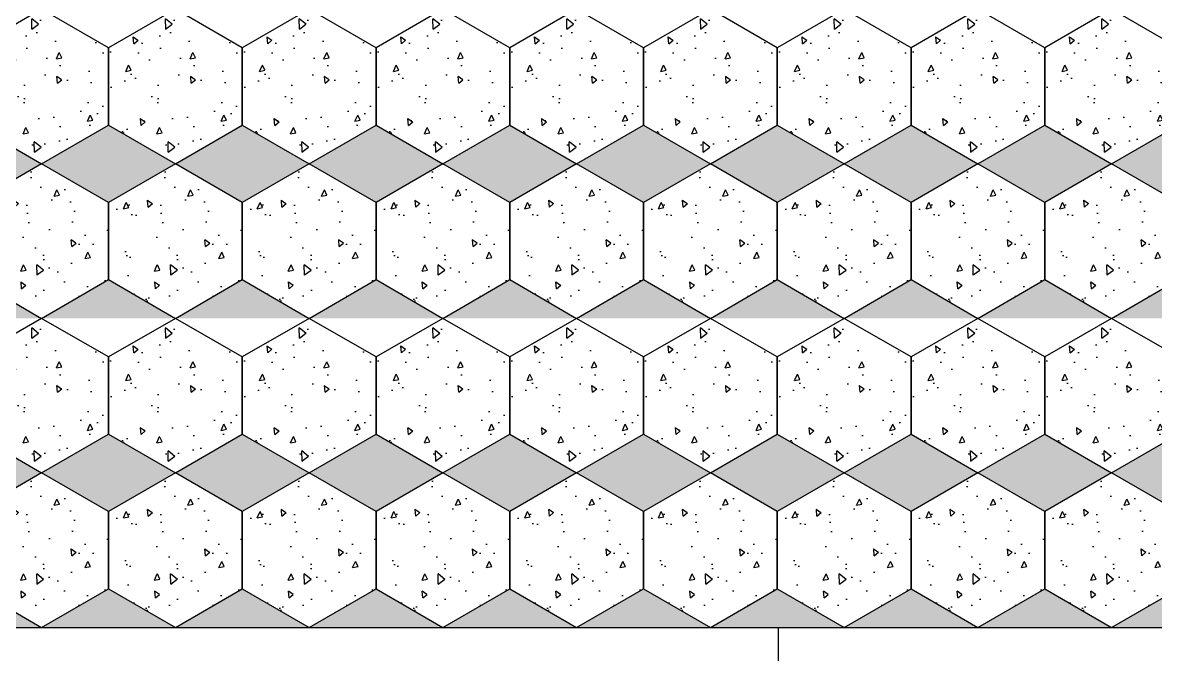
# Model space of a CAD drawing. Header units: millimetres. Extents: x 86441 to 190201, y 16532 to 98188.
# Drawn here: x 89844 to 91424, y 91342 to 92223 of the extents above; entities that cross this region are included whole.
import ezdxf

# ---------------------------------------------------------------- set-up
doc = ezdxf.new("R2010")
doc.units = ezdxf.units.MM
doc.header["$LTSCALE"] = 0.1

msp = doc.modelspace()

# ---------------------------------------------------------------- hatches: boundary and pattern name
at = {"true_color": 0xa19859, "transparency": 33554687}
h = msp.add_hatch(dxfattribs=at)
h.set_pattern_fill('AR-CONC', color=55, scale=0.5, angle=45)
h.set_pattern_definition([(95, (1492.54, 72962.855), (70.047325, 58.77669), [9.525, -104.775]), (40, (1492.54, 72962.855), (-80.00923, 55.08836), [7.62, -83.82029]), (145.45144, (1498.38, 72967.75), (-9.9619, 113.86505), [8.095, -89.04512]), (91.1842, (1474.58, 72980.82), (110.70512, 80.9767), [14.2875, -157.1625]), (141.63556, (1483.8, 72987.56), (-3.5433, 171.41338), [12.14251, -133.5678]), (36.18415, (1474.58, 72980.82), (-3.5433, 171.41338), [11.42998, -125.72987]), (66, (1488.05, 72985.306), (89.75999, 17.447575), [9.525, -104.775]), (11, (1488.05, 72985.31), (-43.26996, 86.9706), [7.62, -83.82]), (116.45145, (1495.53, 72986.76), (46.49003, 104.41817), [8.095, -89.04497]), (82.5, (1492.54, 72962.855), (-28.802735, 30.986707), [0, -82.804, 0, -85.09, 0, -84.1375]), (52.5, (1492.54, 72962.855), (-11.794864, 59.0435), [0, -48.514, 0, -80.899, 0, -32.0675]), (12.5, (1472.514, 72942.83), (49.963932, 45.913098), [0, -31.75, 0, -99.06, 0, -131.445]), (2.5, (1463.534, 72933.85), (43.381952, 61.361196), [0, -41.275, 0, -65.786, 0, -93.345])])
h.paths.add_polyline_path([(89776.7, 91864.3), (89870, 91810.4), (89963.3, 91864.3), (89963.3, 91972), (89870, 92025.8), (89776.7, 91972)])
h.paths.add_polyline_path([(89776.7, 92079.7), (89870, 92025.8), (89963.3, 92079.7), (89963.3, 92187.4), (89870, 92241.3), (89776.7, 92187.4)])
h = msp.add_hatch(dxfattribs=at)
h.set_pattern_fill('AR-CONC', color=55, scale=0.5, angle=45)
h.set_pattern_definition([(95, (1679.11, 72962.855), (70.047325, 58.77669), [9.525, -104.775]), (40, (1679.11, 72962.855), (-80.00923, 55.08836), [7.62, -83.82029]), (145.45144, (1684.945, 72967.75), (-9.9619, 113.86505), [8.095, -89.04512]), (91.1842, (1661.15, 72980.82), (110.70512, 80.9767), [14.2875, -157.1625]), (141.63556, (1670.37, 72987.56), (-3.5433, 171.41338), [12.14251, -133.5678]), (36.18415, (1661.15, 72980.82), (-3.5433, 171.41338), [11.42998, -125.72987]), (66, (1674.62, 72985.306), (89.75999, 17.447575), [9.525, -104.775]), (11, (1674.62, 72985.31), (-43.26996, 86.9706), [7.62, -83.82]), (116.45145, (1682.1, 72986.76), (46.49003, 104.41817), [8.095, -89.04497]), (82.5, (1679.108, 72962.855), (-28.802735, 30.986707), [0, -82.804, 0, -85.09, 0, -84.1375]), (52.5, (1679.11, 72962.855), (-11.794864, 59.0435), [0, -48.514, 0, -80.899, 0, -32.0675]), (12.5, (1659.082, 72942.83), (49.963932, 45.913098), [0, -31.75, 0, -99.06, 0, -131.445]), (2.5, (1650.1, 72933.85), (43.381952, 61.361196), [0, -41.275, 0, -65.786, 0, -93.345])])
h.paths.add_polyline_path([(89963.3, 91864.3), (90056.6, 91810.4), (90149.8, 91864.3), (90149.8, 91972), (90056.6, 92025.8), (89963.3, 91972)])
h.paths.add_polyline_path([(89963.3, 92079.7), (90056.6, 92025.8), (90149.8, 92079.7), (90149.8, 92187.4), (90056.6, 92241.3), (89963.3, 92187.4)])
h = msp.add_hatch(dxfattribs=at)
h.set_pattern_fill('AR-CONC', color=55, scale=0.5, angle=45)
h.set_pattern_definition([(95, (1865.676, 72962.855), (70.047325, 58.77669), [9.525, -104.775]), (40, (1865.68, 72962.855), (-80.00923, 55.08836), [7.62, -83.82029]), (145.45144, (1871.51, 72967.75), (-9.9619, 113.86505), [8.095, -89.04512]), (91.1842, (1847.72, 72980.82), (110.70512, 80.9767), [14.2875, -157.1625]), (141.63556, (1856.94, 72987.56), (-3.5433, 171.41338), [12.14251, -133.5678]), (36.18415, (1847.72, 72980.82), (-3.5433, 171.41338), [11.42998, -125.72987]), (66, (1861.185, 72985.306), (89.75999, 17.447575), [9.525, -104.775]), (11, (1861.19, 72985.31), (-43.26996, 86.9706), [7.62, -83.82]), (116.45145, (1868.665, 72986.76), (46.49003, 104.41817), [8.095, -89.04497]), (82.5, (1865.676, 72962.855), (-28.802735, 30.986707), [0, -82.804, 0, -85.09, 0, -84.1375]), (52.5, (1865.676, 72962.855), (-11.794864, 59.0435), [0, -48.514, 0, -80.899, 0, -32.0675]), (12.5, (1845.65, 72942.83), (49.963932, 45.913098), [0, -31.75, 0, -99.06, 0, -131.445]), (2.5, (1836.67, 72933.85), (43.381952, 61.361196), [0, -41.275, 0, -65.786, 0, -93.345])])
h.paths.add_polyline_path([(90149.8, 91864.3), (90243.1, 91810.4), (90336.4, 91864.3), (90336.4, 91972), (90243.1, 92025.8), (90149.8, 91972)])
h.paths.add_polyline_path([(90149.8, 92079.7), (90243.1, 92025.8), (90336.4, 92079.7), (90336.4, 92187.4), (90243.1, 92241.3), (90149.8, 92187.4)])
h = msp.add_hatch(dxfattribs=at)
h.set_pattern_fill('AR-CONC', color=55, scale=0.5, angle=45)
h.set_pattern_definition([(95, (2052.24, 72962.855), (70.047325, 58.77669), [9.525, -104.775]), (40, (2052.24, 72962.855), (-80.00923, 55.08836), [7.62, -83.82029]), (145.45144, (2058.08, 72967.75), (-9.9619, 113.86505), [8.095, -89.04512]), (91.1842, (2034.28, 72980.82), (110.70512, 80.9767), [14.2875, -157.1625]), (141.63556, (2043.51, 72987.56), (-3.5433, 171.41338), [12.14251, -133.5678]), (36.18415, (2034.28, 72980.82), (-3.5433, 171.41338), [11.42998, -125.72987]), (66, (2047.75, 72985.306), (89.75999, 17.447575), [9.525, -104.775]), (11, (2047.75, 72985.31), (-43.26996, 86.9706), [7.62, -83.82]), (116.45145, (2055.23, 72986.76), (46.49003, 104.41817), [8.095, -89.04497]), (82.5, (2052.243, 72962.855), (-28.802735, 30.986707), [0, -82.804, 0, -85.09, 0, -84.1375]), (52.5, (2052.243, 72962.855), (-11.794864, 59.0435), [0, -48.514, 0, -80.899, 0, -32.0675]), (12.5, (2032.217, 72942.83), (49.963932, 45.913098), [0, -31.75, 0, -99.06, 0, -131.445]), (2.5, (2023.237, 72933.85), (43.381952, 61.361196), [0, -41.275, 0, -65.786, 0, -93.345])])
h.paths.add_polyline_path([(90336.4, 91864.3), (90429.7, 91810.4), (90523, 91864.3), (90523, 91972), (90429.7, 92025.8), (90336.4, 91972)])
h.paths.add_polyline_path([(90336.4, 92079.7), (90429.7, 92025.8), (90523, 92079.7), (90523, 92187.4), (90429.7, 92241.3), (90336.4, 92187.4)])
h = msp.add_hatch(dxfattribs=at)
h.set_pattern_fill('AR-CONC', color=55, scale=0.5, angle=45)
h.set_pattern_definition([(95, (2238.81, 72962.855), (70.047325, 58.77669), [9.525, -104.775]), (40, (2238.81, 72962.855), (-80.00923, 55.08836), [7.62, -83.82029]), (145.45144, (2244.65, 72967.75), (-9.9619, 113.86505), [8.095, -89.04512]), (91.1842, (2220.85, 72980.82), (110.70512, 80.9767), [14.2875, -157.1625]), (141.63556, (2230.08, 72987.56), (-3.5433, 171.41338), [12.14251, -133.5678]), (36.18415, (2220.85, 72980.82), (-3.5433, 171.41338), [11.42998, -125.72987]), (66, (2234.32, 72985.306), (89.75999, 17.447575), [9.525, -104.775]), (11, (2234.32, 72985.31), (-43.26996, 86.9706), [7.62, -83.82]), (116.45145, (2241.8, 72986.76), (46.49003, 104.41817), [8.095, -89.04497]), (82.5, (2238.81, 72962.855), (-28.802735, 30.986707), [0, -82.804, 0, -85.09, 0, -84.1375]), (52.5, (2238.81, 72962.855), (-11.794864, 59.0435), [0, -48.514, 0, -80.899, 0, -32.0675]), (12.5, (2218.785, 72942.83), (49.963932, 45.913098), [0, -31.75, 0, -99.06, 0, -131.445]), (2.5, (2209.804, 72933.85), (43.381952, 61.361196), [0, -41.275, 0, -65.786, 0, -93.345])])
h.paths.add_polyline_path([(90523, 91864.3), (90616.3, 91810.4), (90709.6, 91864.3), (90709.6, 91972), (90616.3, 92025.8), (90523, 91972)])
h.paths.add_polyline_path([(90523, 92079.7), (90616.3, 92025.8), (90709.6, 92079.7), (90709.6, 92187.4), (90616.3, 92241.3), (90523, 92187.4)])
h = msp.add_hatch(dxfattribs=at)
h.set_pattern_fill('AR-CONC', color=55, scale=0.5, angle=45)
h.set_pattern_definition([(95, (2425.38, 72962.855), (70.047325, 58.77669), [9.525, -104.775]), (40, (2425.38, 72962.855), (-80.00923, 55.08836), [7.62, -83.82029]), (145.45144, (2431.215, 72967.75), (-9.9619, 113.86505), [8.095, -89.04512]), (91.1842, (2407.42, 72980.82), (110.70512, 80.9767), [14.2875, -157.1625]), (141.63556, (2416.64, 72987.56), (-3.5433, 171.41338), [12.14251, -133.5678]), (36.18415, (2407.42, 72980.82), (-3.5433, 171.41338), [11.42998, -125.72987]), (66, (2420.89, 72985.306), (89.75999, 17.447575), [9.525, -104.775]), (11, (2420.89, 72985.31), (-43.26996, 86.9706), [7.62, -83.82]), (116.45145, (2428.37, 72986.76), (46.49003, 104.41817), [8.095, -89.04497]), (82.5, (2425.378, 72962.855), (-28.802735, 30.986707), [0, -82.804, 0, -85.09, 0, -84.1375]), (52.5, (2425.38, 72962.855), (-11.794864, 59.0435), [0, -48.514, 0, -80.899, 0, -32.0675]), (12.5, (2405.352, 72942.83), (49.963932, 45.913098), [0, -31.75, 0, -99.06, 0, -131.445]), (2.5, (2396.37, 72933.85), (43.381952, 61.361196), [0, -41.275, 0, -65.786, 0, -93.345])])
h.paths.add_polyline_path([(90709.6, 91864.3), (90802.8, 91810.4), (90896.1, 91864.3), (90896.1, 91972), (90802.8, 92025.8), (90709.6, 91972)])
h.paths.add_polyline_path([(90709.6, 92079.7), (90802.8, 92025.8), (90896.1, 92079.7), (90896.1, 92187.4), (90802.8, 92241.3), (90709.6, 92187.4)])
h = msp.add_hatch(dxfattribs=at)
h.set_pattern_fill('AR-CONC', color=55, scale=0.5, angle=45)
h.set_pattern_definition([(95, (2611.946, 72962.855), (70.047325, 58.77669), [9.525, -104.775]), (40, (2611.95, 72962.855), (-80.00923, 55.08836), [7.62, -83.82029]), (145.45144, (2617.78, 72967.75), (-9.9619, 113.86505), [8.095, -89.04512]), (91.1842, (2593.99, 72980.82), (110.70512, 80.9767), [14.2875, -157.1625]), (141.63556, (2603.21, 72987.56), (-3.5433, 171.41338), [12.14251, -133.5678]), (36.18415, (2593.99, 72980.82), (-3.5433, 171.41338), [11.42998, -125.72987]), (66, (2607.456, 72985.306), (89.75999, 17.447575), [9.525, -104.775]), (11, (2607.46, 72985.31), (-43.26996, 86.9706), [7.62, -83.82]), (116.45145, (2614.94, 72986.76), (46.49003, 104.41817), [8.095, -89.04497]), (82.5, (2611.946, 72962.855), (-28.802735, 30.986707), [0, -82.804, 0, -85.09, 0, -84.1375]), (52.5, (2611.946, 72962.855), (-11.794864, 59.0435), [0, -48.514, 0, -80.899, 0, -32.0675]), (12.5, (2591.92, 72942.83), (49.963932, 45.913098), [0, -31.75, 0, -99.06, 0, -131.445]), (2.5, (2582.94, 72933.85), (43.381952, 61.361196), [0, -41.275, 0, -65.786, 0, -93.345])])
h.paths.add_polyline_path([(90896.1, 91864.3), (90989.4, 91810.4), (91082.7, 91864.3), (91082.7, 91972), (90989.4, 92025.8), (90896.1, 91972)])
h.paths.add_polyline_path([(90896.1, 92079.7), (90989.4, 92025.8), (91082.7, 92079.7), (91082.7, 92187.4), (90989.4, 92241.3), (90896.1, 92187.4)])
h = msp.add_hatch(dxfattribs=at)
h.set_pattern_fill('AR-CONC', color=55, scale=0.5, angle=45)
h.set_pattern_definition([(95, (2798.51, 72962.855), (70.047325, 58.77669), [9.525, -104.775]), (40, (2798.51, 72962.855), (-80.00923, 55.08836), [7.62, -83.82029]), (145.45144, (2804.35, 72967.75), (-9.9619, 113.86505), [8.095, -89.04512]), (91.1842, (2780.55, 72980.82), (110.70512, 80.9767), [14.2875, -157.1625]), (141.63556, (2789.78, 72987.56), (-3.5433, 171.41338), [12.14251, -133.5678]), (36.18415, (2780.55, 72980.82), (-3.5433, 171.41338), [11.42998, -125.72987]), (66, (2794.02, 72985.306), (89.75999, 17.447575), [9.525, -104.775]), (11, (2794.02, 72985.31), (-43.26996, 86.9706), [7.62, -83.82]), (116.45145, (2801.5, 72986.76), (46.49003, 104.41817), [8.095, -89.04497]), (82.5, (2798.513, 72962.855), (-28.802735, 30.986707), [0, -82.804, 0, -85.09, 0, -84.1375]), (52.5, (2798.513, 72962.855), (-11.794864, 59.0435), [0, -48.514, 0, -80.899, 0, -32.0675]), (12.5, (2778.487, 72942.83), (49.963932, 45.913098), [0, -31.75, 0, -99.06, 0, -131.445]), (2.5, (2769.51, 72933.85), (43.381952, 61.361196), [0, -41.275, 0, -65.786, 0, -93.345])])
h.paths.add_polyline_path([(91082.7, 91864.3), (91176, 91810.4), (91269.3, 91864.3), (91269.3, 91972), (91176, 92025.8), (91082.7, 91972)])
h.paths.add_polyline_path([(91082.7, 92079.7), (91176, 92025.8), (91269.3, 92079.7), (91269.3, 92187.4), (91176, 92241.3), (91082.7, 92187.4)])
h = msp.add_hatch(dxfattribs=at)
h.set_pattern_fill('AR-CONC', color=55, scale=0.5, angle=45)
h.set_pattern_definition([(95, (2985.08, 72962.855), (70.047325, 58.77669), [9.525, -104.775]), (40, (2985.08, 72962.855), (-80.00923, 55.08836), [7.62, -83.82029]), (145.45144, (2990.92, 72967.75), (-9.9619, 113.86505), [8.095, -89.04512]), (91.1842, (2967.12, 72980.82), (110.70512, 80.9767), [14.2875, -157.1625]), (141.63556, (2976.35, 72987.56), (-3.5433, 171.41338), [12.14251, -133.5678]), (36.18415, (2967.12, 72980.82), (-3.5433, 171.41338), [11.42998, -125.72987]), (66, (2980.59, 72985.306), (89.75999, 17.447575), [9.525, -104.775]), (11, (2980.59, 72985.31), (-43.26996, 86.9706), [7.62, -83.82]), (116.45145, (2988.07, 72986.76), (46.49003, 104.41817), [8.095, -89.04497]), (82.5, (2985.08, 72962.855), (-28.802735, 30.986707), [0, -82.804, 0, -85.09, 0, -84.1375]), (52.5, (2985.08, 72962.855), (-11.794864, 59.0435), [0, -48.514, 0, -80.899, 0, -32.0675]), (12.5, (2965.055, 72942.83), (49.963932, 45.913098), [0, -31.75, 0, -99.06, 0, -131.445]), (2.5, (2956.075, 72933.85), (43.381952, 61.361196), [0, -41.275, 0, -65.786, 0, -93.345])])
h.paths.add_polyline_path([(91269.3, 91864.3), (91362.5, 91810.4), (91455.8, 91864.3), (91455.8, 91972), (91362.5, 92025.8), (91269.3, 91972)])
h.paths.add_polyline_path([(91269.3, 92079.7), (91362.5, 92025.8), (91455.8, 92079.7), (91455.8, 92187.4), (91362.5, 92241.3), (91269.3, 92187.4)])
at = {"true_color": 0xffffff, "transparency": 33554687}
h = msp.add_hatch(color=7, dxfattribs=at)
h.dxf.hatch_style = 1
h.set_gradient(color1=(114, 89, 52), color2=(161, 152, 89))
h.paths.add_polyline_path([(89776.7, 92079.7), (89683.4, 92025.8), (89776.7, 91972), (89870, 92025.8)])
h.paths.add_polyline_path([(89776.7, 91864.3), (89683.4, 91810.4), (89870, 91810.4)])
h = msp.add_hatch(color=7, dxfattribs=at)
h.dxf.hatch_style = 1
h.set_gradient(color1=(114, 89, 52), color2=(161, 152, 89))
h.paths.add_polyline_path([(90056.6, 92025.8), (89963.3, 92079.7), (89870, 92025.8), (89963.3, 91972)])
h.paths.add_polyline_path([(89963.3, 91864.3), (89870, 91810.4), (90056.6, 91810.4)])
h = msp.add_hatch(color=7, dxfattribs=at)
h.dxf.hatch_style = 1
h.set_gradient(color1=(114, 89, 52), color2=(161, 152, 89))
h.paths.add_polyline_path([(90149.8, 92079.7), (90056.6, 92025.8), (90149.8, 91972), (90243.1, 92025.8)])
h.paths.add_polyline_path([(90149.8, 91864.3), (90056.6, 91810.4), (90243.1, 91810.4)])
h = msp.add_hatch(color=7, dxfattribs=at)
h.dxf.hatch_style = 1
h.set_gradient(color1=(114, 89, 52), color2=(161, 152, 89))
h.paths.add_polyline_path([(90429.7, 92025.8), (90336.4, 92079.7), (90243.1, 92025.8), (90336.4, 91972)])
h.paths.add_polyline_path([(90336.4, 91864.3), (90243.1, 91810.4), (90429.7, 91810.4)])
h = msp.add_hatch(color=7, dxfattribs=at)
h.dxf.hatch_style = 1
h.set_gradient(color1=(114, 89, 52), color2=(161, 152, 89))
h.paths.add_polyline_path([(90523, 92079.7), (90429.7, 92025.8), (90523, 91972), (90616.3, 92025.8)])
h.paths.add_polyline_path([(90523, 91864.3), (90429.7, 91810.4), (90616.3, 91810.4)])
h = msp.add_hatch(color=7, dxfattribs=at)
h.dxf.hatch_style = 1
h.set_gradient(color1=(114, 89, 52), color2=(161, 152, 89))
h.paths.add_polyline_path([(90802.8, 92025.8), (90709.6, 92079.7), (90616.3, 92025.8), (90709.6, 91972)])
h.paths.add_polyline_path([(90709.6, 91864.3), (90616.3, 91810.4), (90802.8, 91810.4)])
h = msp.add_hatch(color=7, dxfattribs=at)
h.dxf.hatch_style = 1
h.set_gradient(color1=(114, 89, 52), color2=(161, 152, 89))
h.paths.add_polyline_path([(90896.1, 92079.7), (90802.8, 92025.8), (90896.1, 91972), (90989.4, 92025.8)])
h.paths.add_polyline_path([(90896.1, 91864.3), (90802.8, 91810.4), (90989.4, 91810.4)])
h = msp.add_hatch(color=7, dxfattribs=at)
h.dxf.hatch_style = 1
h.set_gradient(color1=(114, 89, 52), color2=(161, 152, 89))
h.paths.add_polyline_path([(91176, 92025.8), (91082.7, 92079.7), (90989.4, 92025.8), (91082.7, 91972)])
h.paths.add_polyline_path([(91082.7, 91864.3), (90989.4, 91810.4), (91176, 91810.4)])
h = msp.add_hatch(color=7, dxfattribs=at)
h.dxf.hatch_style = 1
h.set_gradient(color1=(114, 89, 52), color2=(161, 152, 89))
h.paths.add_polyline_path([(91269.3, 92079.7), (91176, 92025.8), (91269.3, 91972), (91362.5, 92025.8)])
h.paths.add_polyline_path([(91269.3, 91864.3), (91176, 91810.4), (91362.5, 91810.4)])
h = msp.add_hatch(color=7, dxfattribs=at)
h.dxf.hatch_style = 1
h.set_gradient(color1=(114, 89, 52), color2=(161, 152, 89))
h.paths.add_polyline_path([(91549.1, 92025.8), (91455.8, 92079.7), (91362.5, 92025.8), (91455.8, 91972)])
h.paths.add_polyline_path([(91455.8, 91864.3), (91362.5, 91810.4), (91549.1, 91810.4)])
at = {"true_color": 0xa19859, "transparency": 33554687}
h = msp.add_hatch(dxfattribs=at)
h.set_pattern_fill('AR-CONC', color=55, scale=0.5, angle=45)
h.set_pattern_definition([(95, (1492.54, 72531.996), (70.047325, 58.77669), [9.525, -104.775]), (40, (1492.54, 72532), (-80.00923, 55.08836), [7.62, -83.82029]), (145.45144, (1498.38, 72536.89), (-9.9619, 113.86505), [8.095, -89.04512]), (91.1842, (1474.58, 72549.96), (110.70512, 80.9767), [14.2875, -157.1625]), (141.63556, (1483.8, 72556.7), (-3.5433, 171.41338), [12.14251, -133.5678]), (36.18415, (1474.58, 72549.96), (-3.5433, 171.41338), [11.42998, -125.72987]), (66, (1488.05, 72554.45), (89.75999, 17.447575), [9.525, -104.775]), (11, (1488.05, 72554.45), (-43.26996, 86.9706), [7.62, -83.82]), (116.45145, (1495.53, 72555.9), (46.49003, 104.41817), [8.095, -89.04497]), (82.5, (1492.54, 72531.996), (-28.802735, 30.986707), [0, -82.804, 0, -85.09, 0, -84.1375]), (52.5, (1492.54, 72531.996), (-11.794864, 59.0435), [0, -48.514, 0, -80.899, 0, -32.0675]), (12.5, (1472.514, 72511.97), (49.963932, 45.913098), [0, -31.75, 0, -99.06, 0, -131.445]), (2.5, (1463.534, 72502.99), (43.381952, 61.361196), [0, -41.275, 0, -65.786, 0, -93.345])])
h.paths.add_polyline_path([(89776.7, 91433.4), (89870, 91379.6), (89963.3, 91433.4), (89963.3, 91541.1), (89870, 91595), (89776.7, 91541.1)])
h.paths.add_polyline_path([(89776.7, 91648.8), (89870, 91595), (89963.3, 91648.8), (89963.3, 91756.6), (89870, 91810.4), (89776.7, 91756.6)])
h = msp.add_hatch(dxfattribs=at)
h.set_pattern_fill('AR-CONC', color=55, scale=0.5, angle=45)
h.set_pattern_definition([(95, (1679.11, 72531.996), (70.047325, 58.77669), [9.525, -104.775]), (40, (1679.11, 72532), (-80.00923, 55.08836), [7.62, -83.82029]), (145.45144, (1684.945, 72536.89), (-9.9619, 113.86505), [8.095, -89.04512]), (91.1842, (1661.15, 72549.96), (110.70512, 80.9767), [14.2875, -157.1625]), (141.63556, (1670.37, 72556.7), (-3.5433, 171.41338), [12.14251, -133.5678]), (36.18415, (1661.15, 72549.96), (-3.5433, 171.41338), [11.42998, -125.72987]), (66, (1674.62, 72554.45), (89.75999, 17.447575), [9.525, -104.775]), (11, (1674.62, 72554.45), (-43.26996, 86.9706), [7.62, -83.82]), (116.45145, (1682.1, 72555.9), (46.49003, 104.41817), [8.095, -89.04497]), (82.5, (1679.108, 72531.996), (-28.802735, 30.986707), [0, -82.804, 0, -85.09, 0, -84.1375]), (52.5, (1679.11, 72531.996), (-11.794864, 59.0435), [0, -48.514, 0, -80.899, 0, -32.0675]), (12.5, (1659.082, 72511.97), (49.963932, 45.913098), [0, -31.75, 0, -99.06, 0, -131.445]), (2.5, (1650.1, 72502.99), (43.381952, 61.361196), [0, -41.275, 0, -65.786, 0, -93.345])])
h.paths.add_polyline_path([(89963.3, 91433.4), (90056.6, 91379.6), (90149.8, 91433.4), (90149.8, 91541.1), (90056.6, 91595), (89963.3, 91541.1)])
h.paths.add_polyline_path([(89963.3, 91648.8), (90056.6, 91595), (90149.8, 91648.8), (90149.8, 91756.6), (90056.6, 91810.4), (89963.3, 91756.6)])
h = msp.add_hatch(dxfattribs=at)
h.set_pattern_fill('AR-CONC', color=55, scale=0.5, angle=45)
h.set_pattern_definition([(95, (1865.676, 72531.996), (70.047325, 58.77669), [9.525, -104.775]), (40, (1865.68, 72532), (-80.00923, 55.08836), [7.62, -83.82029]), (145.45144, (1871.51, 72536.89), (-9.9619, 113.86505), [8.095, -89.04512]), (91.1842, (1847.72, 72549.96), (110.70512, 80.9767), [14.2875, -157.1625]), (141.63556, (1856.94, 72556.7), (-3.5433, 171.41338), [12.14251, -133.5678]), (36.18415, (1847.72, 72549.96), (-3.5433, 171.41338), [11.42998, -125.72987]), (66, (1861.185, 72554.45), (89.75999, 17.447575), [9.525, -104.775]), (11, (1861.19, 72554.45), (-43.26996, 86.9706), [7.62, -83.82]), (116.45145, (1868.665, 72555.9), (46.49003, 104.41817), [8.095, -89.04497]), (82.5, (1865.676, 72531.996), (-28.802735, 30.986707), [0, -82.804, 0, -85.09, 0, -84.1375]), (52.5, (1865.676, 72531.996), (-11.794864, 59.0435), [0, -48.514, 0, -80.899, 0, -32.0675]), (12.5, (1845.65, 72511.97), (49.963932, 45.913098), [0, -31.75, 0, -99.06, 0, -131.445]), (2.5, (1836.67, 72502.99), (43.381952, 61.361196), [0, -41.275, 0, -65.786, 0, -93.345])])
h.paths.add_polyline_path([(90149.8, 91433.4), (90243.1, 91379.6), (90336.4, 91433.4), (90336.4, 91541.1), (90243.1, 91595), (90149.8, 91541.1)])
h.paths.add_polyline_path([(90149.8, 91648.8), (90243.1, 91595), (90336.4, 91648.8), (90336.4, 91756.6), (90243.1, 91810.4), (90149.8, 91756.6)])
h = msp.add_hatch(dxfattribs=at)
h.set_pattern_fill('AR-CONC', color=55, scale=0.5, angle=45)
h.set_pattern_definition([(95, (2052.24, 72531.996), (70.047325, 58.77669), [9.525, -104.775]), (40, (2052.24, 72532), (-80.00923, 55.08836), [7.62, -83.82029]), (145.45144, (2058.08, 72536.89), (-9.9619, 113.86505), [8.095, -89.04512]), (91.1842, (2034.28, 72549.96), (110.70512, 80.9767), [14.2875, -157.1625]), (141.63556, (2043.51, 72556.7), (-3.5433, 171.41338), [12.14251, -133.5678]), (36.18415, (2034.28, 72549.96), (-3.5433, 171.41338), [11.42998, -125.72987]), (66, (2047.75, 72554.45), (89.75999, 17.447575), [9.525, -104.775]), (11, (2047.75, 72554.45), (-43.26996, 86.9706), [7.62, -83.82]), (116.45145, (2055.23, 72555.9), (46.49003, 104.41817), [8.095, -89.04497]), (82.5, (2052.243, 72531.996), (-28.802735, 30.986707), [0, -82.804, 0, -85.09, 0, -84.1375]), (52.5, (2052.243, 72531.996), (-11.794864, 59.0435), [0, -48.514, 0, -80.899, 0, -32.0675]), (12.5, (2032.217, 72511.97), (49.963932, 45.913098), [0, -31.75, 0, -99.06, 0, -131.445]), (2.5, (2023.237, 72502.99), (43.381952, 61.361196), [0, -41.275, 0, -65.786, 0, -93.345])])
h.paths.add_polyline_path([(90336.4, 91433.4), (90429.7, 91379.6), (90523, 91433.4), (90523, 91541.1), (90429.7, 91595), (90336.4, 91541.1)])
h.paths.add_polyline_path([(90336.4, 91648.8), (90429.7, 91595), (90523, 91648.8), (90523, 91756.6), (90429.7, 91810.4), (90336.4, 91756.6)])
h = msp.add_hatch(dxfattribs=at)
h.set_pattern_fill('AR-CONC', color=55, scale=0.5, angle=45)
h.set_pattern_definition([(95, (2238.81, 72531.996), (70.047325, 58.77669), [9.525, -104.775]), (40, (2238.81, 72532), (-80.00923, 55.08836), [7.62, -83.82029]), (145.45144, (2244.65, 72536.89), (-9.9619, 113.86505), [8.095, -89.04512]), (91.1842, (2220.85, 72549.96), (110.70512, 80.9767), [14.2875, -157.1625]), (141.63556, (2230.08, 72556.7), (-3.5433, 171.41338), [12.14251, -133.5678]), (36.18415, (2220.85, 72549.96), (-3.5433, 171.41338), [11.42998, -125.72987]), (66, (2234.32, 72554.45), (89.75999, 17.447575), [9.525, -104.775]), (11, (2234.32, 72554.45), (-43.26996, 86.9706), [7.62, -83.82]), (116.45145, (2241.8, 72555.9), (46.49003, 104.41817), [8.095, -89.04497]), (82.5, (2238.81, 72531.996), (-28.802735, 30.986707), [0, -82.804, 0, -85.09, 0, -84.1375]), (52.5, (2238.81, 72531.996), (-11.794864, 59.0435), [0, -48.514, 0, -80.899, 0, -32.0675]), (12.5, (2218.785, 72511.97), (49.963932, 45.913098), [0, -31.75, 0, -99.06, 0, -131.445]), (2.5, (2209.804, 72502.99), (43.381952, 61.361196), [0, -41.275, 0, -65.786, 0, -93.345])])
h.paths.add_polyline_path([(90523, 91433.4), (90616.3, 91379.6), (90709.6, 91433.4), (90709.6, 91541.1), (90616.3, 91595), (90523, 91541.1)])
h.paths.add_polyline_path([(90523, 91648.8), (90616.3, 91595), (90709.6, 91648.8), (90709.6, 91756.6), (90616.3, 91810.4), (90523, 91756.6)])
h = msp.add_hatch(dxfattribs=at)
h.set_pattern_fill('AR-CONC', color=55, scale=0.5, angle=45)
h.set_pattern_definition([(95, (2425.38, 72531.996), (70.047325, 58.77669), [9.525, -104.775]), (40, (2425.38, 72532), (-80.00923, 55.08836), [7.62, -83.82029]), (145.45144, (2431.215, 72536.89), (-9.9619, 113.86505), [8.095, -89.04512]), (91.1842, (2407.42, 72549.96), (110.70512, 80.9767), [14.2875, -157.1625]), (141.63556, (2416.64, 72556.7), (-3.5433, 171.41338), [12.14251, -133.5678]), (36.18415, (2407.42, 72549.96), (-3.5433, 171.41338), [11.42998, -125.72987]), (66, (2420.89, 72554.45), (89.75999, 17.447575), [9.525, -104.775]), (11, (2420.89, 72554.45), (-43.26996, 86.9706), [7.62, -83.82]), (116.45145, (2428.37, 72555.9), (46.49003, 104.41817), [8.095, -89.04497]), (82.5, (2425.378, 72531.996), (-28.802735, 30.986707), [0, -82.804, 0, -85.09, 0, -84.1375]), (52.5, (2425.38, 72531.996), (-11.794864, 59.0435), [0, -48.514, 0, -80.899, 0, -32.0675]), (12.5, (2405.352, 72511.97), (49.963932, 45.913098), [0, -31.75, 0, -99.06, 0, -131.445]), (2.5, (2396.37, 72502.99), (43.381952, 61.361196), [0, -41.275, 0, -65.786, 0, -93.345])])
h.paths.add_polyline_path([(90709.6, 91433.4), (90802.8, 91379.6), (90896.1, 91433.4), (90896.1, 91541.1), (90802.8, 91595), (90709.6, 91541.1)])
h.paths.add_polyline_path([(90709.6, 91648.8), (90802.8, 91595), (90896.1, 91648.8), (90896.1, 91756.6), (90802.8, 91810.4), (90709.6, 91756.6)])
h = msp.add_hatch(dxfattribs=at)
h.set_pattern_fill('AR-CONC', color=55, scale=0.5, angle=45)
h.set_pattern_definition([(95, (2611.946, 72531.996), (70.047325, 58.77669), [9.525, -104.775]), (40, (2611.95, 72532), (-80.00923, 55.08836), [7.62, -83.82029]), (145.45144, (2617.78, 72536.89), (-9.9619, 113.86505), [8.095, -89.04512]), (91.1842, (2593.99, 72549.96), (110.70512, 80.9767), [14.2875, -157.1625]), (141.63556, (2603.21, 72556.7), (-3.5433, 171.41338), [12.14251, -133.5678]), (36.18415, (2593.99, 72549.96), (-3.5433, 171.41338), [11.42998, -125.72987]), (66, (2607.456, 72554.45), (89.75999, 17.447575), [9.525, -104.775]), (11, (2607.46, 72554.45), (-43.26996, 86.9706), [7.62, -83.82]), (116.45145, (2614.94, 72555.9), (46.49003, 104.41817), [8.095, -89.04497]), (82.5, (2611.946, 72531.996), (-28.802735, 30.986707), [0, -82.804, 0, -85.09, 0, -84.1375]), (52.5, (2611.946, 72531.996), (-11.794864, 59.0435), [0, -48.514, 0, -80.899, 0, -32.0675]), (12.5, (2591.92, 72511.97), (49.963932, 45.913098), [0, -31.75, 0, -99.06, 0, -131.445]), (2.5, (2582.94, 72502.99), (43.381952, 61.361196), [0, -41.275, 0, -65.786, 0, -93.345])])
h.paths.add_polyline_path([(90896.1, 91433.4), (90989.4, 91379.6), (91082.7, 91433.4), (91082.7, 91541.1), (90989.4, 91595), (90896.1, 91541.1)])
h.paths.add_polyline_path([(90896.1, 91648.8), (90989.4, 91595), (91082.7, 91648.8), (91082.7, 91756.6), (90989.4, 91810.4), (90896.1, 91756.6)])
h = msp.add_hatch(dxfattribs=at)
h.set_pattern_fill('AR-CONC', color=55, scale=0.5, angle=45)
h.set_pattern_definition([(95, (2798.51, 72531.996), (70.047325, 58.77669), [9.525, -104.775]), (40, (2798.51, 72532), (-80.00923, 55.08836), [7.62, -83.82029]), (145.45144, (2804.35, 72536.89), (-9.9619, 113.86505), [8.095, -89.04512]), (91.1842, (2780.55, 72549.96), (110.70512, 80.9767), [14.2875, -157.1625]), (141.63556, (2789.78, 72556.7), (-3.5433, 171.41338), [12.14251, -133.5678]), (36.18415, (2780.55, 72549.96), (-3.5433, 171.41338), [11.42998, -125.72987]), (66, (2794.02, 72554.45), (89.75999, 17.447575), [9.525, -104.775]), (11, (2794.02, 72554.45), (-43.26996, 86.9706), [7.62, -83.82]), (116.45145, (2801.5, 72555.9), (46.49003, 104.41817), [8.095, -89.04497]), (82.5, (2798.513, 72531.996), (-28.802735, 30.986707), [0, -82.804, 0, -85.09, 0, -84.1375]), (52.5, (2798.513, 72531.996), (-11.794864, 59.0435), [0, -48.514, 0, -80.899, 0, -32.0675]), (12.5, (2778.487, 72511.97), (49.963932, 45.913098), [0, -31.75, 0, -99.06, 0, -131.445]), (2.5, (2769.51, 72502.99), (43.381952, 61.361196), [0, -41.275, 0, -65.786, 0, -93.345])])
h.paths.add_polyline_path([(91082.7, 91433.4), (91176, 91379.6), (91269.3, 91433.4), (91269.3, 91541.1), (91176, 91595), (91082.7, 91541.1)])
h.paths.add_polyline_path([(91082.7, 91648.8), (91176, 91595), (91269.3, 91648.8), (91269.3, 91756.6), (91176, 91810.4), (91082.7, 91756.6)])
h = msp.add_hatch(dxfattribs=at)
h.set_pattern_fill('AR-CONC', color=55, scale=0.5, angle=45)
h.set_pattern_definition([(95, (2985.08, 72531.996), (70.047325, 58.77669), [9.525, -104.775]), (40, (2985.08, 72532), (-80.00923, 55.08836), [7.62, -83.82029]), (145.45144, (2990.92, 72536.89), (-9.9619, 113.86505), [8.095, -89.04512]), (91.1842, (2967.12, 72549.96), (110.70512, 80.9767), [14.2875, -157.1625]), (141.63556, (2976.35, 72556.7), (-3.5433, 171.41338), [12.14251, -133.5678]), (36.18415, (2967.12, 72549.96), (-3.5433, 171.41338), [11.42998, -125.72987]), (66, (2980.59, 72554.45), (89.75999, 17.447575), [9.525, -104.775]), (11, (2980.59, 72554.45), (-43.26996, 86.9706), [7.62, -83.82]), (116.45145, (2988.07, 72555.9), (46.49003, 104.41817), [8.095, -89.04497]), (82.5, (2985.08, 72531.996), (-28.802735, 30.986707), [0, -82.804, 0, -85.09, 0, -84.1375]), (52.5, (2985.08, 72531.996), (-11.794864, 59.0435), [0, -48.514, 0, -80.899, 0, -32.0675]), (12.5, (2965.055, 72511.97), (49.963932, 45.913098), [0, -31.75, 0, -99.06, 0, -131.445]), (2.5, (2956.075, 72502.99), (43.381952, 61.361196), [0, -41.275, 0, -65.786, 0, -93.345])])
h.paths.add_polyline_path([(91269.3, 91433.4), (91362.5, 91379.6), (91455.8, 91433.4), (91455.8, 91541.1), (91362.5, 91595), (91269.3, 91541.1)])
h.paths.add_polyline_path([(91269.3, 91648.8), (91362.5, 91595), (91455.8, 91648.8), (91455.8, 91756.6), (91362.5, 91810.4), (91269.3, 91756.6)])
at = {"true_color": 0xffffff, "transparency": 33554687}
h = msp.add_hatch(color=7, dxfattribs=at)
h.dxf.hatch_style = 1
h.set_gradient(color1=(114, 89, 52), color2=(161, 152, 89))
h.paths.add_polyline_path([(89776.7, 91648.8), (89683.4, 91595), (89776.7, 91541.1), (89870, 91595)])
h.paths.add_polyline_path([(89776.7, 91433.4), (89683.4, 91379.6), (89870, 91379.6)])
h = msp.add_hatch(color=7, dxfattribs=at)
h.dxf.hatch_style = 1
h.set_gradient(color1=(114, 89, 52), color2=(161, 152, 89))
h.paths.add_polyline_path([(90056.6, 91595), (89963.3, 91648.8), (89870, 91595), (89963.3, 91541.1)])
h.paths.add_polyline_path([(89963.3, 91433.4), (89870, 91379.6), (90056.6, 91379.6)])
h = msp.add_hatch(color=7, dxfattribs=at)
h.dxf.hatch_style = 1
h.set_gradient(color1=(114, 89, 52), color2=(161, 152, 89))
h.paths.add_polyline_path([(90149.8, 91648.8), (90056.6, 91595), (90149.8, 91541.1), (90243.1, 91595)])
h.paths.add_polyline_path([(90149.8, 91433.4), (90056.6, 91379.6), (90243.1, 91379.6)])
h = msp.add_hatch(color=7, dxfattribs=at)
h.dxf.hatch_style = 1
h.set_gradient(color1=(114, 89, 52), color2=(161, 152, 89))
h.paths.add_polyline_path([(90429.7, 91595), (90336.4, 91648.8), (90243.1, 91595), (90336.4, 91541.1)])
h.paths.add_polyline_path([(90336.4, 91433.4), (90243.1, 91379.6), (90429.7, 91379.6)])
h = msp.add_hatch(color=7, dxfattribs=at)
h.dxf.hatch_style = 1
h.set_gradient(color1=(114, 89, 52), color2=(161, 152, 89))
h.paths.add_polyline_path([(90523, 91648.8), (90429.7, 91595), (90523, 91541.1), (90616.3, 91595)])
h.paths.add_polyline_path([(90523, 91433.4), (90429.7, 91379.6), (90616.3, 91379.6)])
h = msp.add_hatch(color=7, dxfattribs=at)
h.dxf.hatch_style = 1
h.set_gradient(color1=(114, 89, 52), color2=(161, 152, 89))
h.paths.add_polyline_path([(90802.8, 91595), (90709.6, 91648.8), (90616.3, 91595), (90709.6, 91541.1)])
h.paths.add_polyline_path([(90709.6, 91433.4), (90616.3, 91379.6), (90802.8, 91379.6)])
h = msp.add_hatch(color=7, dxfattribs=at)
h.dxf.hatch_style = 1
h.set_gradient(color1=(114, 89, 52), color2=(161, 152, 89))
h.paths.add_polyline_path([(90896.1, 91648.8), (90802.8, 91595), (90896.1, 91541.1), (90989.4, 91595)])
h.paths.add_polyline_path([(90896.1, 91433.4), (90802.8, 91379.6), (90989.4, 91379.6)])
h = msp.add_hatch(color=7, dxfattribs=at)
h.dxf.hatch_style = 1
h.set_gradient(color1=(114, 89, 52), color2=(161, 152, 89))
h.paths.add_polyline_path([(91176, 91595), (91082.7, 91648.8), (90989.4, 91595), (91082.7, 91541.1)])
h.paths.add_polyline_path([(91082.7, 91433.4), (90989.4, 91379.6), (91176, 91379.6)])
h = msp.add_hatch(color=7, dxfattribs=at)
h.dxf.hatch_style = 1
h.set_gradient(color1=(114, 89, 52), color2=(161, 152, 89))
h.paths.add_polyline_path([(91269.3, 91648.8), (91176, 91595), (91269.3, 91541.1), (91362.5, 91595)])
h.paths.add_polyline_path([(91269.3, 91433.4), (91176, 91379.6), (91362.5, 91379.6)])
h = msp.add_hatch(color=7, dxfattribs=at)
h.dxf.hatch_style = 1
h.set_gradient(color1=(114, 89, 52), color2=(161, 152, 89))
h.paths.add_polyline_path([(91549.1, 91595), (91455.8, 91648.8), (91362.5, 91595), (91455.8, 91541.1)])
h.paths.add_polyline_path([(91455.8, 91433.4), (91362.5, 91379.6), (91549.1, 91379.6)])

# ---------------------------------------------------------------- linework, layer by layer
at = {"color": 4, "lineweight": 18, "transparency": 33554687}
for p in [(88097.6, 91379.6), (90897.6, 89961.6)]:
    msp.add_line(p, (90897.6, 91379.6), dxfattribs=at)
at = {"color": 67, "true_color": 0x727430, "transparency": 33554687}
for p, q in [((89590.1, 91379.6), (90190.1, 91379.6)), ((89963.3, 91379.6), (90563.3, 91379.6)), ((90336.4, 91379.6), (90936.4, 91379.6)), ((90709.6, 91379.6), (91309.6, 91379.6)), ((91082.7, 91379.6), (91682.7, 91379.6))]:
    msp.add_line(p, q, dxfattribs=at)
at = {"transparency": 33554687}
msp.add_line((90897.6, 91379.6), (90897.6, 89961.6), dxfattribs=at)
at = {"color": 7, "true_color": 0xffffff, "transparency": 33554687}
msp.add_line((90897.6, 91379.6), (93072.6, 91379.6), dxfattribs=at)
for points in [[(89870, 92241.3), (89776.7, 92187.4), (89776.7, 92079.7), (89870, 92025.8), (89963.3, 92079.7), (89963.3, 92187.4), (89870, 92241.3)], [(89870, 92241.3), (89776.7, 92187.4), (89776.7, 92079.7), (89870, 92025.8), (89963.3, 92079.7), (89963.3, 92187.4), (89870, 92241.3)], [(90056.6, 92241.3), (89963.3, 92187.4), (89963.3, 92079.7), (90056.6, 92025.8), (90149.8, 92079.7), (90149.8, 92187.4), (90056.6, 92241.3)], [(90056.6, 92241.3), (89963.3, 92187.4), (89963.3, 92079.7), (90056.6, 92025.8), (90149.8, 92079.7), (90149.8, 92187.4), (90056.6, 92241.3)], [(90243.1, 92241.3), (90149.8, 92187.4), (90149.8, 92079.7), (90243.1, 92025.8), (90336.4, 92079.7), (90336.4, 92187.4), (90243.1, 92241.3)], [(90243.1, 92241.3), (90149.8, 92187.4), (90149.8, 92079.7), (90243.1, 92025.8), (90336.4, 92079.7), (90336.4, 92187.4), (90243.1, 92241.3)], [(90429.7, 92241.3), (90336.4, 92187.4), (90336.4, 92079.7), (90429.7, 92025.8), (90523, 92079.7), (90523, 92187.4), (90429.7, 92241.3)], [(90429.7, 92241.3), (90336.4, 92187.4), (90336.4, 92079.7), (90429.7, 92025.8), (90523, 92079.7), (90523, 92187.4), (90429.7, 92241.3)], [(90616.3, 92241.3), (90523, 92187.4), (90523, 92079.7), (90616.3, 92025.8), (90709.6, 92079.7), (90709.6, 92187.4), (90616.3, 92241.3)], [(90616.3, 92241.3), (90523, 92187.4), (90523, 92079.7), (90616.3, 92025.8), (90709.6, 92079.7), (90709.6, 92187.4), (90616.3, 92241.3)], [(90802.8, 92241.3), (90709.6, 92187.4), (90709.6, 92079.7), (90802.8, 92025.8), (90896.1, 92079.7), (90896.1, 92187.4), (90802.8, 92241.3)], [(90802.8, 92241.3), (90709.6, 92187.4), (90709.6, 92079.7), (90802.8, 92025.8), (90896.1, 92079.7), (90896.1, 92187.4), (90802.8, 92241.3)], [(90989.4, 92241.3), (90896.1, 92187.4), (90896.1, 92079.7), (90989.4, 92025.8), (91082.7, 92079.7), (91082.7, 92187.4), (90989.4, 92241.3)], [(90989.4, 92241.3), (90896.1, 92187.4), (90896.1, 92079.7), (90989.4, 92025.8), (91082.7, 92079.7), (91082.7, 92187.4), (90989.4, 92241.3)], [(91176, 92241.3), (91082.7, 92187.4), (91082.7, 92079.7), (91176, 92025.8), (91269.3, 92079.7), (91269.3, 92187.4), (91176, 92241.3)], [(91176, 92241.3), (91082.7, 92187.4), (91082.7, 92079.7), (91176, 92025.8), (91269.3, 92079.7), (91269.3, 92187.4), (91176, 92241.3)], [(91362.5, 92241.3), (91269.3, 92187.4), (91269.3, 92079.7), (91362.5, 92025.8), (91455.8, 92079.7), (91455.8, 92187.4), (91362.5, 92241.3)], [(91362.5, 92241.3), (91269.3, 92187.4), (91269.3, 92079.7), (91362.5, 92025.8), (91455.8, 92079.7), (91455.8, 92187.4), (91362.5, 92241.3)], [(89870, 92025.8), (89776.7, 91972), (89776.7, 91864.3), (89870, 91810.4), (89963.3, 91864.3), (89963.3, 91972), (89870, 92025.8)], [(89870, 92025.8), (89776.7, 91972), (89776.7, 91864.3), (89870, 91810.4), (89963.3, 91864.3), (89963.3, 91972), (89870, 92025.8)], [(90056.6, 92025.8), (89963.3, 91972), (89963.3, 91864.3), (90056.6, 91810.4), (90149.8, 91864.3), (90149.8, 91972), (90056.6, 92025.8)], [(90056.6, 92025.8), (89963.3, 91972), (89963.3, 91864.3), (90056.6, 91810.4), (90149.8, 91864.3), (90149.8, 91972), (90056.6, 92025.8)], [(90243.1, 92025.8), (90149.8, 91972), (90149.8, 91864.3), (90243.1, 91810.4), (90336.4, 91864.3), (90336.4, 91972), (90243.1, 92025.8)], [(90243.1, 92025.8), (90149.8, 91972), (90149.8, 91864.3), (90243.1, 91810.4), (90336.4, 91864.3), (90336.4, 91972), (90243.1, 92025.8)], [(90429.7, 92025.8), (90336.4, 91972), (90336.4, 91864.3), (90429.7, 91810.4), (90523, 91864.3), (90523, 91972), (90429.7, 92025.8)], [(90429.7, 92025.8), (90336.4, 91972), (90336.4, 91864.3), (90429.7, 91810.4), (90523, 91864.3), (90523, 91972), (90429.7, 92025.8)], [(90616.3, 92025.8), (90523, 91972), (90523, 91864.3), (90616.3, 91810.4), (90709.6, 91864.3), (90709.6, 91972), (90616.3, 92025.8)], [(90616.3, 92025.8), (90523, 91972), (90523, 91864.3), (90616.3, 91810.4), (90709.6, 91864.3), (90709.6, 91972), (90616.3, 92025.8)], [(90802.8, 92025.8), (90709.6, 91972), (90709.6, 91864.3), (90802.8, 91810.4), (90896.1, 91864.3), (90896.1, 91972), (90802.8, 92025.8)], [(90802.8, 92025.8), (90709.6, 91972), (90709.6, 91864.3), (90802.8, 91810.4), (90896.1, 91864.3), (90896.1, 91972), (90802.8, 92025.8)], [(90989.4, 92025.8), (90896.1, 91972), (90896.1, 91864.3), (90989.4, 91810.4), (91082.7, 91864.3), (91082.7, 91972), (90989.4, 92025.8)], [(90989.4, 92025.8), (90896.1, 91972), (90896.1, 91864.3), (90989.4, 91810.4), (91082.7, 91864.3), (91082.7, 91972), (90989.4, 92025.8)], [(91176, 92025.8), (91082.7, 91972), (91082.7, 91864.3), (91176, 91810.4), (91269.3, 91864.3), (91269.3, 91972), (91176, 92025.8)], [(91176, 92025.8), (91082.7, 91972), (91082.7, 91864.3), (91176, 91810.4), (91269.3, 91864.3), (91269.3, 91972), (91176, 92025.8)], [(91362.5, 92025.8), (91269.3, 91972), (91269.3, 91864.3), (91362.5, 91810.4), (91455.8, 91864.3), (91455.8, 91972), (91362.5, 92025.8)], [(91362.5, 92025.8), (91269.3, 91972), (91269.3, 91864.3), (91362.5, 91810.4), (91455.8, 91864.3), (91455.8, 91972), (91362.5, 92025.8)], [(89870, 91810.4), (89776.7, 91756.6), (89776.7, 91648.8), (89870, 91595), (89963.3, 91648.8), (89963.3, 91756.6), (89870, 91810.4)], [(89870, 91810.4), (89776.7, 91756.6), (89776.7, 91648.8), (89870, 91595), (89963.3, 91648.8), (89963.3, 91756.6), (89870, 91810.4)], [(90056.6, 91810.4), (89963.3, 91756.6), (89963.3, 91648.8), (90056.6, 91595), (90149.8, 91648.8), (90149.8, 91756.6), (90056.6, 91810.4)], [(90056.6, 91810.4), (89963.3, 91756.6), (89963.3, 91648.8), (90056.6, 91595), (90149.8, 91648.8), (90149.8, 91756.6), (90056.6, 91810.4)], [(90243.1, 91810.4), (90149.8, 91756.6), (90149.8, 91648.8), (90243.1, 91595), (90336.4, 91648.8), (90336.4, 91756.6), (90243.1, 91810.4)], [(90243.1, 91810.4), (90149.8, 91756.6), (90149.8, 91648.8), (90243.1, 91595), (90336.4, 91648.8), (90336.4, 91756.6), (90243.1, 91810.4)], [(90429.7, 91810.4), (90336.4, 91756.6), (90336.4, 91648.8), (90429.7, 91595), (90523, 91648.8), (90523, 91756.6), (90429.7, 91810.4)], [(90429.7, 91810.4), (90336.4, 91756.6), (90336.4, 91648.8), (90429.7, 91595), (90523, 91648.8), (90523, 91756.6), (90429.7, 91810.4)], [(90616.3, 91810.4), (90523, 91756.6), (90523, 91648.8), (90616.3, 91595), (90709.6, 91648.8), (90709.6, 91756.6), (90616.3, 91810.4)], [(90616.3, 91810.4), (90523, 91756.6), (90523, 91648.8), (90616.3, 91595), (90709.6, 91648.8), (90709.6, 91756.6), (90616.3, 91810.4)], [(90802.8, 91810.4), (90709.6, 91756.6), (90709.6, 91648.8), (90802.8, 91595), (90896.1, 91648.8), (90896.1, 91756.6), (90802.8, 91810.4)], [(90802.8, 91810.4), (90709.6, 91756.6), (90709.6, 91648.8), (90802.8, 91595), (90896.1, 91648.8), (90896.1, 91756.6), (90802.8, 91810.4)], [(90989.4, 91810.4), (90896.1, 91756.6), (90896.1, 91648.8), (90989.4, 91595), (91082.7, 91648.8), (91082.7, 91756.6), (90989.4, 91810.4)], [(90989.4, 91810.4), (90896.1, 91756.6), (90896.1, 91648.8), (90989.4, 91595), (91082.7, 91648.8), (91082.7, 91756.6), (90989.4, 91810.4)], [(91176, 91810.4), (91082.7, 91756.6), (91082.7, 91648.8), (91176, 91595), (91269.3, 91648.8), (91269.3, 91756.6), (91176, 91810.4)], [(91176, 91810.4), (91082.7, 91756.6), (91082.7, 91648.8), (91176, 91595), (91269.3, 91648.8), (91269.3, 91756.6), (91176, 91810.4)], [(91362.5, 91810.4), (91269.3, 91756.6), (91269.3, 91648.8), (91362.5, 91595), (91455.8, 91648.8), (91455.8, 91756.6), (91362.5, 91810.4)], [(91362.5, 91810.4), (91269.3, 91756.6), (91269.3, 91648.8), (91362.5, 91595), (91455.8, 91648.8), (91455.8, 91756.6), (91362.5, 91810.4)], [(89870, 91595), (89776.7, 91541.1), (89776.7, 91433.4), (89870, 91379.6), (89963.3, 91433.4), (89963.3, 91541.1), (89870, 91595)], [(89870, 91595), (89776.7, 91541.1), (89776.7, 91433.4), (89870, 91379.6), (89963.3, 91433.4), (89963.3, 91541.1), (89870, 91595)], [(90056.6, 91595), (89963.3, 91541.1), (89963.3, 91433.4), (90056.6, 91379.6), (90149.8, 91433.4), (90149.8, 91541.1), (90056.6, 91595)], [(90056.6, 91595), (89963.3, 91541.1), (89963.3, 91433.4), (90056.6, 91379.6), (90149.8, 91433.4), (90149.8, 91541.1), (90056.6, 91595)], [(90243.1, 91595), (90149.8, 91541.1), (90149.8, 91433.4), (90243.1, 91379.6), (90336.4, 91433.4), (90336.4, 91541.1), (90243.1, 91595)], [(90243.1, 91595), (90149.8, 91541.1), (90149.8, 91433.4), (90243.1, 91379.6), (90336.4, 91433.4), (90336.4, 91541.1), (90243.1, 91595)], [(90429.7, 91595), (90336.4, 91541.1), (90336.4, 91433.4), (90429.7, 91379.6), (90523, 91433.4), (90523, 91541.1), (90429.7, 91595)], [(90429.7, 91595), (90336.4, 91541.1), (90336.4, 91433.4), (90429.7, 91379.6), (90523, 91433.4), (90523, 91541.1), (90429.7, 91595)], [(90616.3, 91595), (90523, 91541.1), (90523, 91433.4), (90616.3, 91379.6), (90709.6, 91433.4), (90709.6, 91541.1), (90616.3, 91595)], [(90616.3, 91595), (90523, 91541.1), (90523, 91433.4), (90616.3, 91379.6), (90709.6, 91433.4), (90709.6, 91541.1), (90616.3, 91595)], [(90802.8, 91595), (90709.6, 91541.1), (90709.6, 91433.4), (90802.8, 91379.6), (90896.1, 91433.4), (90896.1, 91541.1), (90802.8, 91595)], [(90802.8, 91595), (90709.6, 91541.1), (90709.6, 91433.4), (90802.8, 91379.6), (90896.1, 91433.4), (90896.1, 91541.1), (90802.8, 91595)], [(90989.4, 91595), (90896.1, 91541.1), (90896.1, 91433.4), (90989.4, 91379.6), (91082.7, 91433.4), (91082.7, 91541.1), (90989.4, 91595)], [(90989.4, 91595), (90896.1, 91541.1), (90896.1, 91433.4), (90989.4, 91379.6), (91082.7, 91433.4), (91082.7, 91541.1), (90989.4, 91595)], [(91176, 91595), (91082.7, 91541.1), (91082.7, 91433.4), (91176, 91379.6), (91269.3, 91433.4), (91269.3, 91541.1), (91176, 91595)], [(91176, 91595), (91082.7, 91541.1), (91082.7, 91433.4), (91176, 91379.6), (91269.3, 91433.4), (91269.3, 91541.1), (91176, 91595)], [(91362.5, 91595), (91269.3, 91541.1), (91269.3, 91433.4), (91362.5, 91379.6), (91455.8, 91433.4), (91455.8, 91541.1), (91362.5, 91595)], [(91362.5, 91595), (91269.3, 91541.1), (91269.3, 91433.4), (91362.5, 91379.6), (91455.8, 91433.4), (91455.8, 91541.1), (91362.5, 91595)]]:
    msp.add_lwpolyline(points, dxfattribs=at)

doc.saveas('drawing.dxf')
